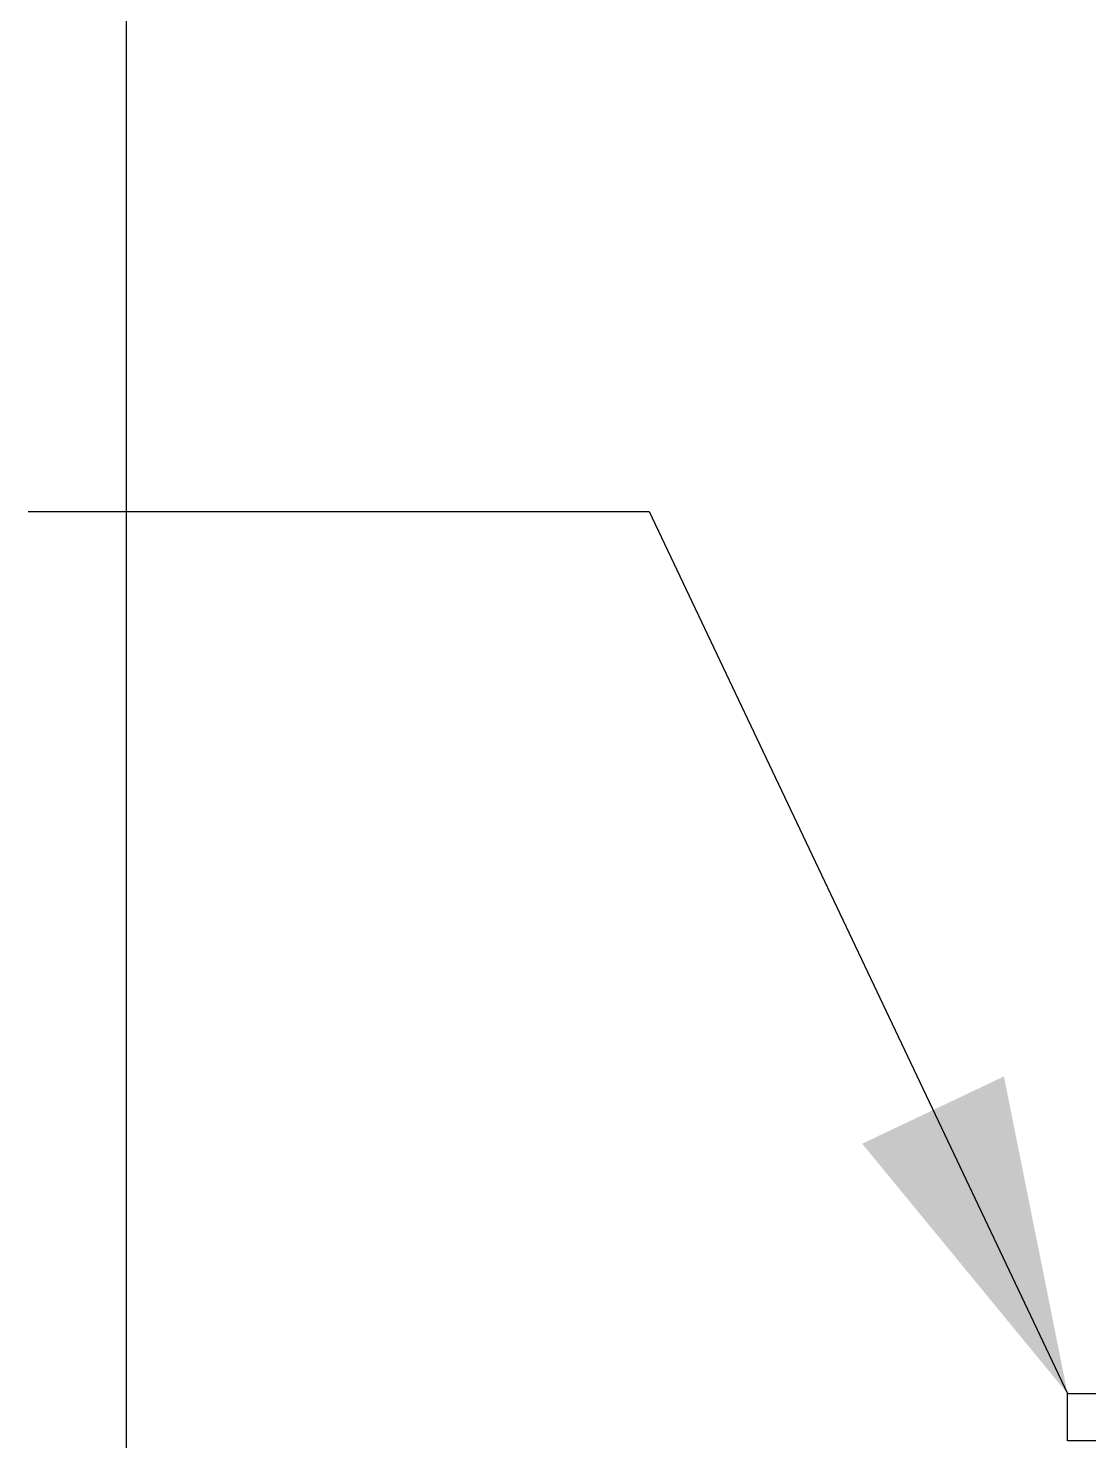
# Model space of a CAD drawing. Header units: millimetres. Extents: x 184384 to 428726, y 73696 to 101396.
# Drawn here: x 369527 to 369977, y 80196 to 80796 of the extents above; entities that cross this region are included whole.
import ezdxf

# ---------------------------------------------------------------- set-up
doc = ezdxf.new("R2010")
doc.units = ezdxf.units.MM
doc.header["$LTSCALE"] = 100
doc.header["$MEASUREMENT"] = 0
doc.linetypes.add('CEN', pattern=[62, 60, -1, 0, -1])
for name, color, linetype in [('CEN(ST)', 1, 'CEN'), ('FIN', 6, 'CONTINUOUS'), ('LED', 7, 'CONTINUOUS')]:
    doc.layers.add(name, color=color, linetype=linetype)

msp = doc.modelspace()

# ---------------------------------------------------------------- linework, layer by layer
at = {"layer": 'CEN(ST)'}
msp.add_lwpolyline([(369568.1387062526, 84845.81778685786), (369568.1387062526, 75695.81778686447)], dxfattribs=at)
at = {"layer": 'FIN', "ltscale": 1000}
msp.add_lwpolyline([(369968.1387062519, 80195.81778686517), (369968.1387062519, 80215.81778686517), (370168.1387062519, 80215.81778686514), (370168.1387062521, 80195.81778686514)], close=True, dxfattribs=at)
at = {"layer": 'LED', "ltscale": 1000}
msp.add_lwpolyline([(369526.5134934719, 80590.57157344467), (369790.3218281104, 80590.57157344471), (369790.3218281104, 80590.57157344471), (369968.138706252, 80215.81778686492)], dxfattribs=at)
at = {"layer": 'LED'}
msp.add_solid([(369968.138706252, 80215.81778686502), (369880.8661593708, 80321.9891279698), (369941.0965018767, 80350.56781578391)], dxfattribs=at)

doc.saveas('drawing.dxf')
